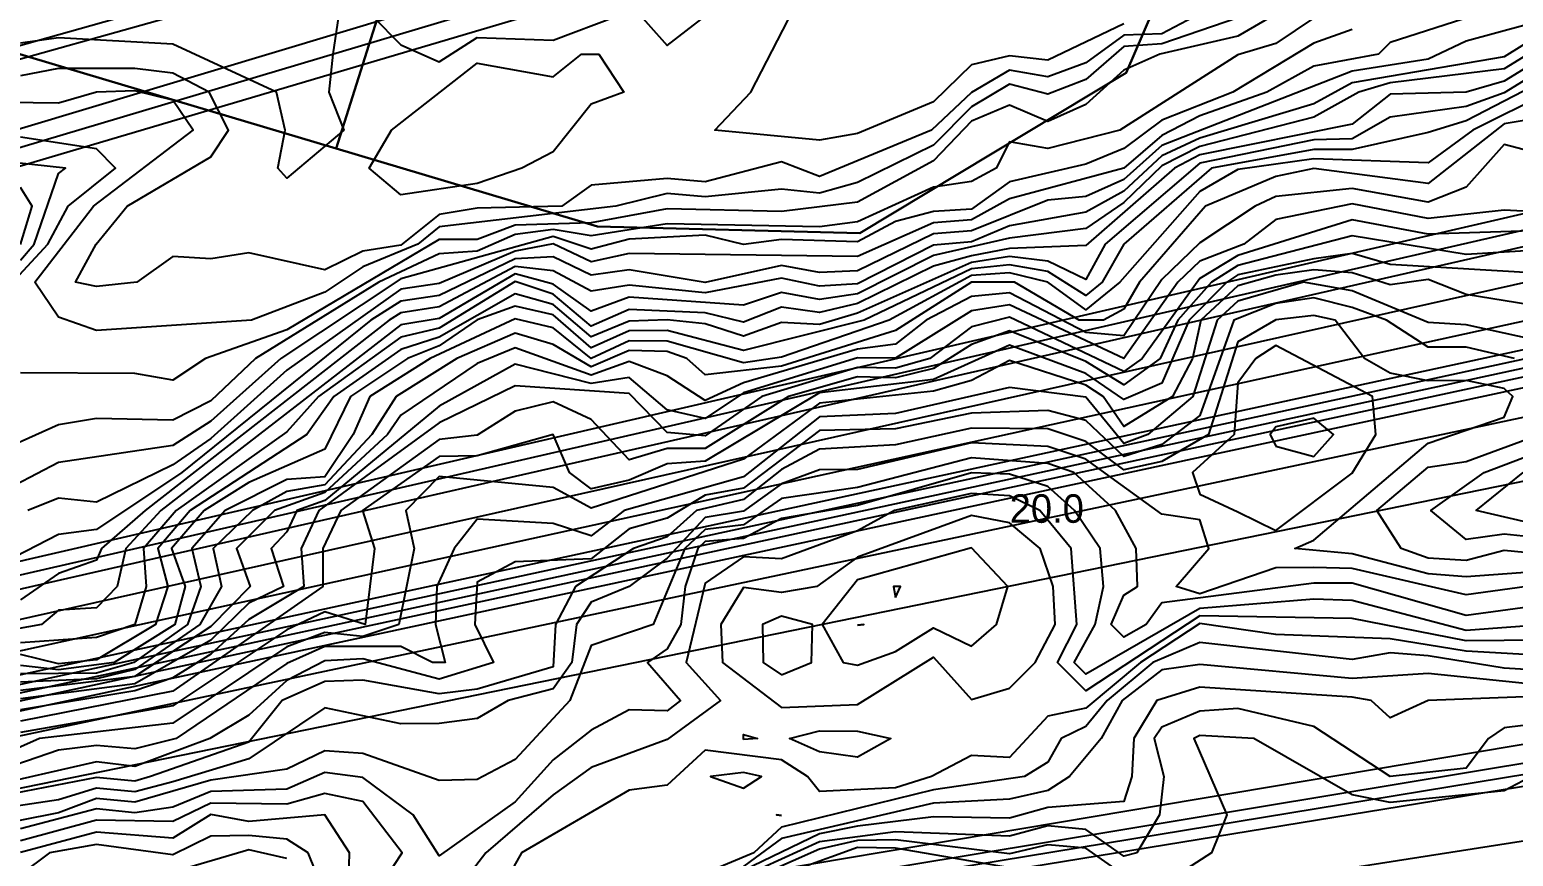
# Model space of a CAD drawing. Header units: metres. Extents: x 304729 to 308942, y 6403920 to 6405836.
# Drawn here: x 305548.5 to 305626.5, y 6404357.8 to 6404401.3 of the extents above; entities that cross this region are included whole.
import ezdxf

# ---------------------------------------------------------------- set-up
doc = ezdxf.new("R2010")
doc.units = ezdxf.units.M
for name, color, linetype in [('HOJDKURVOR_GRUND', 4, 'Continuous'), ('HOJDKURVOR_STOD', 6, 'Continuous'), ('HOJDKURVOR_TEXT', 2, 'Continuous'), ('TOMTER_1945', 1, 'Continuous')]:
    doc.layers.add(name, color=color, linetype=linetype)

msp = doc.modelspace()

# ---------------------------------------------------------------- linework, layer by layer
at = {"layer": 'HOJDKURVOR_GRUND'}
for points in [[(305191.03, 6404300, 9.5), (305680, 6404437.63, 9.5)], [(305228.37, 6404300, 10.5), (305680, 6404435.79, 10.5)], [(305229.3, 6404300, 11), (305680, 6404434.51, 11)], [(305230.17, 6404300, 11.5), (305680, 6404433.23, 11.5)], [(305230.86, 6404300, 12), (305680, 6404403.89, 12)], [(305619.07, 6404404, 8), (305614, 6404400.56, 8), (305612, 6404399.96, 8), (305605.79, 6404396, 8), (305602, 6404395.03, 8), (305600, 6404395.38, 8), (305599.29, 6404394, 8), (305598, 6404393.3, 8), (305596, 6404393, 8), (305592, 6404391.18, 8), (305590, 6404390.91, 8), (305582, 6404391.07, 8), (305578, 6404390.44, 8), (305576, 6404390.78, 8), (305574, 6404390.52, 8), (305572, 6404389.64, 8), (305570, 6404389.5, 8), (305566.84, 6404388, 8), (305560.35, 6404384, 8), (305558, 6404381.77, 8), (305556, 6404380.74, 8), (305552, 6404380.84, 8), (305550, 6404380.5, 8), (305546, 6404378.72, 8)], [(305606, 6404401.59, 6), (305602, 6404399.68, 6), (305600, 6404399.91, 6), (305598, 6404399.44, 6), (305596, 6404397.49, 6), (305592, 6404395.83, 6), (305590, 6404395.47, 6), (305584.5, 6404396, 6), (305586.4, 6404398, 6), (305589.48, 6404404, 6)], [(305612, 6404403.18, 6.5), (305608, 6404401.06, 6.5), (305606, 6404400.99, 6.5), (305604, 6404399.54, 6.5), (305602, 6404398.81, 6.5), (305600, 6404399.16, 6.5), (305598, 6404397.98, 6.5), (305595.9, 6404396, 6.5), (305590, 6404393.56, 6.5), (305588, 6404394.33, 6.5), (305584, 6404393.28, 6.5), (305582, 6404393.46, 6.5), (305578, 6404393.1, 6.5), (305576.46, 6404392, 6.5), (305572, 6404391.9, 6.5), (305570, 6404391.57, 6.5), (305568, 6404389.96, 6.5), (305566, 6404389.64, 6.5), (305564, 6404388.65, 6.5), (305560, 6404389.55, 6.5), (305558, 6404389.23, 6.5), (305556, 6404389.36, 6.5), (305554.11, 6404388, 6.5), (305552, 6404387.77, 6.5), (305550.89, 6404388, 6.5), (305551.97, 6404390, 6.5), (305553.6, 6404392, 6.5), (305558, 6404394.59, 6.5), (305558.94, 6404396, 6.5), (305557.91, 6404398, 6.5), (305556, 6404398.99, 6.5), (305554, 6404399.25, 6.5), (305550, 6404399.25, 6.5), (305548, 6404398.85, 6.5)], [(305580, 6404402.69, 6.5), (305582, 6404400.45, 6.5), (305584, 6404402, 6.5)], [(305232.67, 6404300, 13), (305680, 6404401.96, 13)], [(305628.83, 6404402, 9.5), (305624, 6404400.68, 9.5), (305622, 6404399.73, 9.5), (305618, 6404399.1, 9.5), (305608, 6404395.19, 9.5), (305606, 6404393.4, 9.5), (305604, 6404392.51, 9.5), (305602, 6404392.32, 9.5), (305598, 6404390.7, 9.5), (305596, 6404390.54, 9.5), (305592, 6404388.61, 9.5), (305590, 6404388.52, 9.5), (305588, 6404388.89, 9.5), (305584, 6404387.98, 9.5), (305580, 6404388.66, 9.5), (305578, 6404388.38, 9.5), (305576, 6404389.33, 9.5), (305574, 6404389.23, 9.5), (305570, 6404387.31, 9.5), (305568, 6404387.01, 9.5), (305566.42, 6404386, 9.5), (305556.48, 6404378, 9.5), (305552, 6404375, 9.5), (305550, 6404374.73, 9.5), (305546, 6404372.68, 9.5)], [(305612, 6404401.9, 7), (305608, 6404400.54, 7), (305606, 6404400.4, 7), (305604, 6404398.67, 7), (305602, 6404397.89, 7), (305600, 6404398.41, 7), (305598, 6404397.23, 7), (305596, 6404395.21, 7), (305592, 6404393.24, 7), (305590, 6404392.68, 7), (305588, 6404392.89, 7), (305584, 6404392.49, 7), (305582, 6404392.67, 7), (305579.3, 6404392, 7), (305570, 6404390.91, 7), (305568.89, 6404390, 7), (305566, 6404388.81, 7), (305564, 6404387.48, 7), (305560.14, 6404386, 7), (305552, 6404385.47, 7), (305550, 6404386.16, 7), (305548.76, 6404388, 7), (305551.84, 6404392, 7), (305557.07, 6404396, 7), (305556, 6404397.58, 7), (305554, 6404398.07, 7), (305552, 6404398, 7), (305550, 6404397.42, 7), (305546, 6404397.47, 7)], [(305564.72, 6404402, 6), (305564.42, 6404400, 6), (305564.2, 6404398, 6), (305565, 6404396, 6), (305562, 6404393.47, 6), (305561.52, 6404394, 6), (305561.92, 6404396, 6), (305561.45, 6404398, 6), (305556, 6404400.52, 6), (305550, 6404400.86, 6), (305548, 6404400.58, 6)], [(305624.31, 6404402, 9), (305620, 6404400.61, 9), (305619.39, 6404400, 9), (305616, 6404399.36, 9), (305613.52, 6404398, 9), (305610, 6404396.75, 9), (305608, 6404395.72, 9), (305606, 6404394, 9), (305600, 6404392.38, 9), (305598, 6404391.28, 9), (305596, 6404391.13, 9), (305592, 6404389.35, 9), (305580, 6404389.52, 9), (305578, 6404389.07, 9), (305576, 6404390.03, 9), (305574, 6404389.63, 9), (305570, 6404387.93, 9), (305568, 6404387.63, 9), (305562, 6404383.38, 9), (305558, 6404379.79, 9), (305556, 6404378.4, 9), (305552, 6404376.44, 9), (305550, 6404376.64, 9), (305548.38, 6404376, 9)], [(305566.51, 6404402, 6.5), (305568, 6404400.48, 6.5), (305570, 6404399.6, 6.5)], [(305570, 6404399.6, 6.5), (305572, 6404400.88, 6.5), (305576, 6404400.74, 6.5), (305579.35, 6404402, 6.5)], [(305618, 6404401.29, 8.5), (305616, 6404400.58, 8.5), (305611.73, 6404398, 8.5), (305608, 6404396.52, 8.5), (305606, 6404395.03, 8.5), (305604, 6404394.21, 8.5), (305600, 6404393.29, 8.5), (305598, 6404391.85, 8.5), (305596, 6404391.73, 8.5), (305594, 6404391.19, 8.5), (305592, 6404390.13, 8.5), (305588, 6404390.25, 8.5), (305586, 6404389.99, 8.5), (305584, 6404390.47, 8.5), (305580, 6404390.27, 8.5), (305578, 6404389.75, 8.5), (305576, 6404390.41, 8.5), (305568, 6404388.18, 8.5), (305561.68, 6404384, 8.5), (305558, 6404380.7, 8.5), (305556, 6404379.41, 8.5), (305550, 6404378.52, 8.5), (305542, 6404374.35, 8.5)], [(305628, 6404400.45, 10.5), (305626, 6404399.22, 10.5), (305620, 6404398.49, 10.5), (305618.36, 6404398, 10.5), (305616, 6404396.69, 10.5), (305610, 6404395.14, 10.5), (305608, 6404394.12, 10.5), (305606, 6404392.19, 10.5), (305604, 6404390.82, 10.5), (305600, 6404390.32, 10.5), (305596, 6404389.4, 10.5), (305592, 6404387.39, 10.5), (305590, 6404387.1, 10.5), (305588, 6404387.47, 10.5), (305586, 6404386.79, 10.5), (305580, 6404387.21, 10.5), (305578, 6404386.48, 10.5), (305576, 6404387.9, 10.5), (305574, 6404388.44, 10.5), (305570, 6404386.09, 10.5), (305568, 6404385.77, 10.5), (305555.37, 6404376, 10.5), (305553.54, 6404374, 10.5), (305553.08, 6404372, 10.5), (305552, 6404370.88, 10.5), (305550, 6404370.76, 10.5), (305549.11, 6404370, 10.5), (305544, 6404369.09, 10.5)], [(305234.31, 6404300, 13.5), (305680, 6404399.86, 13.5)], [(305628, 6404399.81, 11), (305626, 6404398.58, 11), (305624, 6404397.99, 11), (305620, 6404397.9, 11), (305618, 6404396.31, 11), (305610, 6404394.7, 11), (305608.66, 6404394, 11), (305604, 6404389.93, 11), (305600, 6404389.78, 11), (305598, 6404389.39, 11), (305596, 6404388.85, 11), (305592, 6404386.88, 11), (305590, 6404386.41, 11), (305588, 6404386.69, 11), (305586, 6404385.91, 11), (305584, 6404386.4, 11), (305580, 6404386.57, 11), (305578, 6404385.69, 11), (305576, 6404387.37, 11), (305574, 6404388.04, 11), (305570, 6404385.59, 11), (305568, 6404385.12, 11), (305563.67, 6404382, 11), (305562, 6404380.14, 11), (305556.18, 6404376, 11), (305554.47, 6404374, 11), (305554.61, 6404372, 11), (305554, 6404370, 11), (305552, 6404369.32, 11), (305548, 6404369.04, 11)], [(305568, 6404392.59, 6), (305566.32, 6404394, 6), (305567.5, 6404396, 6), (305572, 6404399.53, 6), (305576, 6404398.8, 6), (305577.5, 6404400, 6), (305578.4, 6404400, 6), (305579.71, 6404398, 6), (305578, 6404397.37, 6), (305576, 6404394.86, 6), (305574.36, 6404394, 6), (305572, 6404393.19, 6), (305568, 6404392.59, 6)], [(305628, 6404399.19, 11.5), (305626, 6404397.96, 11.5), (305624, 6404397.24, 11.5), (305620, 6404396.68, 11.5), (305618, 6404395.55, 11.5), (305616, 6404395.49, 11.5), (305610, 6404394.26, 11.5), (305605.02, 6404390, 11.5), (305604, 6404388.14, 11.5), (305602, 6404389.11, 11.5), (305600, 6404389.35, 11.5), (305598, 6404389.04, 11.5), (305592, 6404386.37, 11.5), (305590, 6404385.78, 11.5), (305588, 6404385.89, 11.5), (305586, 6404385.16, 11.5), (305584, 6404385.82, 11.5), (305582, 6404386.02, 11.5), (305580, 6404385.95, 11.5), (305578, 6404385.13, 11.5), (305576, 6404386.83, 11.5), (305574, 6404387.4, 11.5), (305570, 6404385.12, 11.5), (305568, 6404384.47, 11.5), (305564.47, 6404382, 11.5), (305563.06, 6404380, 11.5), (305556.91, 6404376, 11.5), (305555.21, 6404374, 11.5), (305555.75, 6404372, 11.5), (305555.09, 6404370, 11.5), (305552, 6404368.14, 11.5), (305550, 6404367.93, 11.5), (305548, 6404368.42, 11.5)], [(305628, 6404398.56, 12), (305624, 6404396.49, 12), (305622, 6404395.87, 12), (305618, 6404394.98, 12), (305616, 6404394.99, 12), (305610.62, 6404394, 12), (305606, 6404390, 12), (305604.86, 6404388, 12), (305604, 6404387.3, 12), (305602, 6404388.56, 12), (305600, 6404388.92, 12), (305598, 6404388.7, 12), (305592.36, 6404386, 12), (305586, 6404384.42, 12), (305582, 6404385.47, 12), (305580, 6404385.44, 12), (305578, 6404384.56, 12), (305576, 6404386.29, 12), (305574, 6404386.74, 12), (305572, 6404386.02, 12), (305570, 6404384.65, 12), (305568.34, 6404384, 12), (305565.35, 6404382, 12), (305564, 6404379.22, 12), (305560, 6404377.47, 12), (305557.65, 6404376, 12), (305555.94, 6404374, 12), (305556.65, 6404372, 12), (305556.11, 6404370, 12), (305552.92, 6404368, 12), (305550, 6404367.61, 12), (305548, 6404367.85, 12)], [(305235.28, 6404300, 14), (305680, 6404397.59, 14)], [(305628, 6404396.66, 13), (305626, 6404396.34, 13), (305622, 6404393.2, 13), (305616, 6404393.98, 13), (305614, 6404393.56, 13), (305610.29, 6404392, 13), (305606.82, 6404388, 13), (305606, 6404386.58, 13), (305604.93, 6404386, 13), (305603.66, 6404386, 13), (305600.25, 6404388, 13), (305598, 6404388.01, 13), (305594, 6404385.46, 13), (305588, 6404383.59, 13), (305584, 6404383.13, 13), (305583.03, 6404384, 13), (305582, 6404384.36, 13), (305580, 6404384.41, 13), (305578, 6404383.56, 13), (305576, 6404384.73, 13), (305574, 6404385.32, 13), (305570.93, 6404384, 13), (305567.75, 6404382, 13), (305566.46, 6404380, 13), (305564, 6404377.35, 13), (305562, 6404376.99, 13), (305560.19, 6404376, 13), (305558.12, 6404374, 13), (305558.57, 6404372, 13), (305557.43, 6404370, 13), (305554, 6404367.64, 13), (305552, 6404367.14, 13), (305548, 6404366.97, 13)], [(305236.68, 6404300, 14.5), (305680, 6404395.93, 14.5)], [(305240.76, 6404300, 15.5), (305680, 6404394.95, 15.5)], [(305628, 6404394.72, 13.5), (305626, 6404395.24, 13.5), (305624, 6404393, 13.5), (305622, 6404392.22, 13.5), (305618, 6404392.94, 13.5), (305614, 6404392.51, 13.5), (305612.91, 6404392, 13.5), (305610, 6404390.07, 13.5), (305608, 6404388.14, 13.5), (305606, 6404385.18, 13.5), (305604, 6404385.36, 13.5), (305600, 6404387.45, 13.5), (305598, 6404387.26, 13.5), (305595.61, 6404386, 13.5), (305594, 6404384.74, 13.5), (305592, 6404384.48, 13.5), (305586, 6404382.72, 13.5), (305584, 6404381.79, 13.5), (305582, 6404383.08, 13.5), (305580, 6404383.83, 13.5), (305578, 6404383.12, 13.5), (305574, 6404384.55, 13.5), (305572, 6404383.72, 13.5), (305568, 6404381.02, 13.5), (305567.29, 6404380, 13.5), (305564, 6404376.94, 13.5), (305561.35, 6404376, 13.5), (305559.36, 6404374, 13.5), (305560.07, 6404372, 13.5), (305558, 6404369.9, 13.5), (305554, 6404367.26, 13.5), (305548, 6404366.53, 13.5)], [(305241.95, 6404300, 16), (305680, 6404394.45, 16)], [(305548, 6404389.17, 8), (305548.72, 6404390, 8), (305550, 6404393.72, 8), (305550.36, 6404394, 8), (305546, 6404394.47, 8)], [(305243.68, 6404300, 16.5), (305680, 6404393.86, 16.5)], [(305548, 6404389.98, 8.5), (305548.62, 6404392, 8.5), (305548, 6404392.99, 8.5)], [(305245.39, 6404300, 17), (305680, 6404392.14, 17)], [(305628, 6404391.69, 14), (305626, 6404391.79, 14), (305622, 6404391.36, 14), (305618, 6404392.13, 14), (305614, 6404391.31, 14), (305612.31, 6404390, 14), (305610, 6404389.11, 14), (305608.85, 6404388, 14), (305606, 6404383.99, 14), (305600, 6404386.81, 14), (305598, 6404386.49, 14), (305594, 6404384.01, 14), (305592, 6404384.02, 14), (305586, 6404382.19, 14), (305584, 6404380.84, 14), (305582, 6404381.3, 14), (305580, 6404382.99, 14), (305578, 6404382.68, 14), (305574, 6404383.69, 14), (305570, 6404381.48, 14), (305564, 6404376.52, 14), (305562.52, 6404376, 14), (305562, 6404374.87, 14), (305561.17, 6404374, 14), (305561.82, 6404372, 14), (305560, 6404371.12, 14), (305558, 6404369.17, 14), (305554, 6404366.89, 14), (305548, 6404366.09, 14)], [(305628, 6404390.73, 14.5), (305622, 6404390.53, 14.5), (305618, 6404391.29, 14.5), (305612, 6404389.4, 14.5), (305610, 6404388.19, 14.5), (305606.96, 6404384, 14.5), (305606, 6404383.3, 14.5), (305600, 6404386.17, 14.5), (305598, 6404385.66, 14.5), (305595.81, 6404384, 14.5), (305594, 6404383.49, 14.5), (305592, 6404383.52, 14.5), (305586.98, 6404382, 14.5), (305584, 6404379.92, 14.5), (305582, 6404380.1, 14.5), (305580, 6404382.15, 14.5), (305574, 6404382.56, 14.5), (305570, 6404380.61, 14.5), (305563.69, 6404376, 14.5), (305562.75, 6404374, 14.5), (305562.9, 6404372, 14.5), (305560, 6404370.27, 14.5), (305558, 6404368.45, 14.5), (305556, 6404367.2, 14.5), (305554, 6404366.51, 14.5), (305548, 6404365.52, 14.5)], [(305628, 6404388.47, 15.5), (305620, 6404388.93, 15.5), (305618, 6404389.51, 15.5), (305616, 6404389.23, 15.5), (305612, 6404388.39, 15.5), (305611.41, 6404388, 15.5), (305609.44, 6404386, 15.5), (305608, 6404382.7, 15.5), (305606, 6404381.83, 15.5), (305604, 6404383.21, 15.5), (305600, 6404384.69, 15.5), (305596, 6404382.88, 15.5), (305590, 6404382.19, 15.5), (305584, 6404378.6, 15.5), (305582, 6404378.45, 15.5), (305580, 6404377.59, 15.5), (305578, 6404377.14, 15.5), (305576.86, 6404378, 15.5), (305576, 6404380, 15.5), (305572, 6404378.87, 15.5), (305570, 6404378.83, 15.5), (305565.98, 6404376, 15.5), (305566.6, 6404374, 15.5), (305566.11, 6404370, 15.5), (305564, 6404370.66, 15.5), (305562, 6404369.72, 15.5), (305556, 6404365.73, 15.5), (305548, 6404364.32, 15.5)], [(305628, 6404386.71, 16), (305624, 6404387.36, 16), (305622, 6404388.14, 16), (305620, 6404387.86, 16), (305618, 6404388.49, 16), (305616, 6404388.65, 16), (305614, 6404388.37, 16), (305612, 6404387.81, 16), (305610.05, 6404386, 16), (305609.62, 6404384, 16), (305608.56, 6404382, 16), (305606, 6404380.42, 16), (305604.92, 6404382, 16), (305604, 6404382.59, 16), (305600, 6404383.89, 16), (305598, 6404382.84, 16), (305596, 6404382.28, 16), (305590, 6404381.64, 16), (305586, 6404378.69, 16), (305578, 6404376.12, 16), (305576, 6404377.2, 16), (305570, 6404377.78, 16), (305568.26, 6404376, 16), (305568.69, 6404374, 16), (305567.89, 6404370, 16), (305566, 6404369.38, 16), (305564, 6404369.58, 16), (305562, 6404368.83, 16), (305556, 6404364.82, 16), (305549, 6404364, 16), (305544.49, 6404362, 16)], [(305628, 6404384.88, 16.5), (305624, 6404385.76, 16.5), (305622, 6404385.89, 16.5), (305618, 6404387.55, 16.5), (305615.45, 6404388, 16.5), (305612, 6404387.01, 16.5), (305610.91, 6404386, 16.5), (305609.63, 6404382, 16.5), (305607.27, 6404380, 16.5), (305606, 6404379.52, 16.5), (305604, 6404381.95, 16.5), (305600, 6404382.46, 16.5), (305594, 6404381.1, 16.5), (305590, 6404380.92, 16.5), (305586, 6404377.77, 16.5), (305579.73, 6404376, 16.5), (305578, 6404374.67, 16.5), (305576, 6404375.32, 16.5), (305572, 6404375.54, 16.5), (305570.8, 6404374, 16.5), (305569.89, 6404372, 16.5), (305569.81, 6404370, 16.5), (305570.33, 6404368, 16.5), (305569.66, 6404368, 16.5), (305568, 6404368.84, 16.5), (305564, 6404368.84, 16.5), (305562, 6404367.95, 16.5), (305556.18, 6404364, 16.5), (305554, 6404363.46, 16.5), (305552, 6404363.64, 16.5), (305550, 6404363.39, 16.5), (305546, 6404362.03, 16.5)], [(305626.55, 6404384, 17), (305624, 6404384.59, 17), (305622, 6404384.58, 17), (305619.81, 6404386, 17), (305618, 6404386.68, 17), (305616, 6404387.19, 17), (305614, 6404386.88, 17), (305611.78, 6404386, 17), (305610, 6404381, 17), (305608, 6404379.47, 17), (305606, 6404378.83, 17), (305604, 6404380.73, 17), (305602, 6404381.26, 17), (305598, 6404381.12, 17), (305594, 6404380.3, 17), (305590, 6404380.2, 17), (305586, 6404377.17, 17), (305584, 6404376.81, 17), (305582, 6404375.59, 17), (305580, 6404375.03, 17), (305578, 6404373.46, 17), (305574, 6404373.3, 17), (305572, 6404372.23, 17), (305571.88, 6404370, 17), (305572.86, 6404368, 17), (305570, 6404367.12, 17), (305566, 6404368.2, 17), (305564, 6404368.09, 17), (305562, 6404367.06, 17), (305560, 6404365.23, 17), (305557.96, 6404364, 17), (305554, 6404362.54, 17), (305552, 6404362.78, 17), (305546, 6404361.41, 17)], [(305612, 6404375.93, 18), (305614, 6404374.95, 18), (305618, 6404377.96, 18), (305619.25, 6404380, 18), (305619.08, 6404382, 18), (305614, 6404384.68, 18), (305612.94, 6404384, 18), (305612, 6404382.71, 18), (305611.81, 6404380, 18), (305609.62, 6404378, 18), (305610, 6404376.86, 18), (305612, 6404375.93, 18)], [(305614, 6404379.38, 18.5), (305616, 6404378.83, 18.5), (305617.02, 6404380, 18.5), (305616, 6404380.86, 18.5), (305614, 6404380.39, 18.5), (305613.69, 6404380, 18.5), (305614, 6404379.38, 18.5)], [(305632, 6404373.32, 17), (305626, 6404373.89, 17), (305624, 6404373.37, 17), (305622, 6404373.49, 17), (305620.59, 6404374, 17), (305619.31, 6404376, 17), (305622, 6404378.28, 17), (305624, 6404378.58, 17), (305627.86, 6404380, 17)], [(305630, 6404372.38, 18), (305624, 6404371.57, 18), (305618, 6404372.95, 18), (305616, 6404373, 18), (305614, 6404372.99, 18), (305610, 6404371.62, 18), (305608.75, 6404372, 18), (305610.47, 6404374, 18), (305610, 6404375.5, 18), (305608, 6404375.8, 18), (305604, 6404378.7, 18), (305602, 6404379.37, 18), (305598, 6404379.55, 18), (305592, 6404378.15, 18), (305590, 6404378.13, 18), (305588, 6404377.4, 18), (305586, 6404375.96, 18), (305584, 6404375.63, 18), (305582, 6404373.49, 18), (305580, 6404372, 18), (305578, 6404371.17, 18), (305577.23, 6404370, 18), (305576.98, 6404368, 18), (305576, 6404366.62, 18), (305573.63, 6404366, 18), (305572, 6404365.06, 18), (305570, 6404364.8, 18), (305568, 6404364.77, 18), (305564, 6404365.62, 18), (305560, 6404362.94, 18), (305556, 6404361.72, 18), (305554, 6404361.21, 18), (305552, 6404361.4, 18), (305550, 6404360.78, 18), (305546, 6404360.18, 18)], [(305628, 6404371.02, 18.5), (305624, 6404370.48, 18.5), (305618, 6404372.17, 18.5), (305616, 6404372.18, 18.5), (305608, 6404371.14, 18.5), (305607.18, 6404370, 18.5), (305606, 6404369.34, 18.5), (305605.33, 6404370, 18.5), (305606, 6404371.54, 18.5), (305606.73, 6404372, 18.5), (305606.65, 6404374, 18.5), (305605.57, 6404376, 18.5), (305603.37, 6404378, 18.5), (305602, 6404378.47, 18.5), (305598, 6404378.77, 18.5), (305592, 6404377.2, 18.5), (305588, 6404376.62, 18.5), (305586, 6404375.24, 18.5), (305584, 6404375, 18.5), (305582.93, 6404374, 18.5), (305581.26, 6404370, 18.5), (305578, 6404368.89, 18.5), (305576.88, 6404366, 18.5), (305574, 6404362.91, 18.5), (305572, 6404361.85, 18.5), (305570, 6404361.79, 18.5), (305566, 6404363.22, 18.5), (305564, 6404363.35, 18.5), (305562, 6404362.39, 18.5), (305558, 6404361.82, 18.5), (305554, 6404360.66, 18.5), (305552, 6404360.85, 18.5), (305550, 6404360.1, 18.5), (305546, 6404359.31, 18.5)], [(305632, 6404374.13, 16.5), (305626, 6404374.75, 16.5), (305624, 6404374.48, 16.5), (305622.14, 6404376, 16.5), (305624.94, 6404378, 16.5), (305628, 6404379.16, 16.5)], [(305628, 6404369.98, 19), (305624, 6404369.69, 19), (305618, 6404371.26, 19), (305616, 6404371.34, 19), (305610, 6404370.84, 19), (305604, 6404367.39, 19), (305603.39, 6404368, 19), (305604.5, 6404370, 19), (305604.94, 6404372, 19), (305604.76, 6404374, 19), (305603.41, 6404376, 19), (305602, 6404377.26, 19), (305600, 6404377.91, 19), (305598, 6404377.98, 19), (305592, 6404376.26, 19), (305588, 6404375.57, 19), (305586, 6404374.52, 19), (305584, 6404374.37, 19), (305583.61, 6404374, 19), (305582.95, 6404372, 19), (305582.71, 6404370, 19), (305582, 6404368.72, 19), (305580.96, 6404368, 19), (305582.69, 6404366, 19), (305582, 6404365.46, 19), (305580, 6404365.51, 19), (305578, 6404364.44, 19), (305576, 6404362.88, 19), (305574, 6404360.68, 19), (305570, 6404357.84, 19), (305568.64, 6404360, 19), (305566, 6404361.95, 19), (305564, 6404362.22, 19), (305562, 6404361.35, 19), (305558, 6404361.22, 19), (305556, 6404360.4, 19), (305554, 6404360.1, 19), (305552, 6404360.31, 19), (305548, 6404359.25, 19)], [(305628, 6404375.19, 16), (305624.53, 6404376, 16), (305627, 6404378, 16)], [(305628, 6404369.18, 19.5), (305624, 6404369.15, 19.5), (305618, 6404370.32, 19.5), (305610, 6404370.45, 19.5), (305604, 6404366.52, 19.5), (305602.52, 6404368, 19.5), (305603.54, 6404370, 19.5), (305603.24, 6404374, 19.5), (305601.58, 6404376, 19.5), (305600, 6404376.77, 19.5), (305598, 6404376.9, 19.5), (305593.95, 6404376, 19.5), (305592, 6404374.93, 19.5), (305588, 6404373.45, 19.5), (305586, 6404373.56, 19.5), (305584, 6404372.17, 19.5), (305583, 6404368, 19.5), (305584.8, 6404366, 19.5), (305582, 6404363.95, 19.5), (305578, 6404362.48, 19.5), (305576, 6404361.04, 19.5), (305572.47, 6404358, 19.5), (305570, 6404354.8, 19.5)], [(305592, 6404367.87, 20.5), (305594, 6404368.59, 20.5), (305596, 6404369.82, 20.5), (305598, 6404368.87, 20.5), (305599.31, 6404370, 20.5), (305599.9, 6404372, 20.5), (305598, 6404374.03, 20.5), (305592, 6404372.36, 20.5), (305590.15, 6404370, 20.5), (305591.25, 6404368, 20.5), (305592, 6404367.87, 20.5)], [(305248.47, 6404300, 18), (305680, 6404372.64, 18)], [(305249.07, 6404300, 18.5), (305680, 6404371.51, 18.5)], [(305594, 6404371.43, 21), (305594.27, 6404372, 21), (305593.89, 6404372, 21), (305594, 6404371.43, 21)], [(305249.67, 6404300, 19), (305680, 6404370.84, 19)], [(305250.72, 6404300, 19.5), (305680, 6404370.16, 19.5)], [(305588, 6404367.36, 20.5), (305589.58, 6404368, 20.5), (305589.64, 6404370, 20.5), (305588, 6404370.44, 20.5), (305587, 6404370, 20.5), (305587.05, 6404368, 20.5), (305588, 6404367.36, 20.5)], [(305592, 6404369.96, 21), (305592.33, 6404370, 21), (305592, 6404369.96, 21)], [(305630, 6404367.46, 20.5), (305626, 6404367.7, 20.5), (305622, 6404368.36, 20.5), (305620, 6404368.51, 20.5), (305618, 6404368.16, 20.5), (305610, 6404369.05, 20.5), (305607.53, 6404368, 20.5), (305605.12, 6404366, 20.5), (305604, 6404364.64, 20.5), (305602.71, 6404364, 20.5), (305602, 6404362.76, 20.5), (305600.78, 6404362, 20.5), (305596, 6404361.31, 20.5), (305588, 6404359.35, 20.5), (305586.55, 6404358, 20.5), (305584, 6404356.92, 20.5)], [(305630, 6404366.61, 21), (305622, 6404367.43, 21), (305618, 6404367.16, 21), (305610, 6404367.9, 21), (305608, 6404367.61, 21), (305605.92, 6404366, 21), (305604.81, 6404364, 21), (305603.15, 6404362, 21), (305602, 6404361.28, 21), (305600, 6404360.82, 21), (305596, 6404360.6, 21), (305588, 6404358.74, 21), (305581.54, 6404354, 21)], [(305628, 6404366.24, 21.5), (305622, 6404366, 21.5), (305620, 6404365.1, 21.5), (305619, 6404366, 21.5), (305618, 6404366.18, 21.5), (305610, 6404366.7, 21.5), (305607.73, 6404366, 21.5), (305606.53, 6404364, 21.5), (305606.43, 6404362, 21.5), (305606, 6404360.7, 21.5), (305602, 6404360.37, 21.5), (305600, 6404359.81, 21.5), (305596, 6404359.88, 21.5), (305592, 6404359.39, 21.5), (305590, 6404358.99, 21.5), (305586, 6404357.07, 21.5)], [(305628, 6404364.82, 22), (305626, 6404364.57, 22), (305625.17, 6404364, 22), (305624, 6404362.44, 22), (305620, 6404362, 22), (305616, 6404364.64, 22), (305612, 6404365.59, 22), (305610, 6404365.45, 22), (305608, 6404364.61, 22), (305607.6, 6404364, 22), (305608.11, 6404362, 22), (305607.87, 6404360, 22), (305606.69, 6404358, 22), (305606, 6404357.82, 22), (305604, 6404359.22, 22), (305602, 6404359.41, 22), (305600, 6404358.87, 22), (305594, 6404359.1, 22), (305590, 6404358.58, 22), (305586, 6404356.75, 22)], [(305590, 6404363.31, 19.5), (305588.43, 6404364, 19.5), (305590, 6404364.41, 19.5), (305592, 6404364.39, 19.5), (305593.75, 6404364, 19.5), (305592, 6404363.03, 19.5), (305590, 6404363.31, 19.5)], [(305586, 6404363.95, 19.5), (305586, 6404364.22, 19.5), (305586.75, 6404364, 19.5), (305586, 6404363.95, 19.5)], [(305586, 6404361.4, 20.5), (305586.96, 6404362, 20.5), (305586, 6404362.22, 20.5), (305584.27, 6404362, 20.5), (305586, 6404361.4, 20.5)], [(305566.75, 6404356, 19.5), (305568.07, 6404358, 19.5), (305566, 6404360.7, 19.5), (305564, 6404361.11, 19.5), (305562, 6404360.55, 19.5), (305558, 6404360.61, 19.5), (305556, 6404359.65, 19.5), (305552, 6404359.72, 19.5), (305548, 6404358.63, 19.5)], [(305563.92, 6404356, 20.5), (305563.12, 6404358, 20.5), (305562, 6404358.71, 20.5), (305560, 6404358.9, 20.5), (305558, 6404358.87, 20.5), (305556, 6404357.89, 20.5), (305552, 6404358.44, 20.5), (305549.53, 6404358, 20.5), (305548, 6404356.86, 20.5)], [(305562, 6404357.69, 21), (305560, 6404358.15, 21), (305556, 6404356.98, 21)], [(305600, 6404357.21, 23), (305594, 6404358.24, 23), (305592, 6404358.28, 23), (305586, 6404356.1, 23)]]:
    msp.add_polyline3d(points, dxfattribs=at)
at = {"layer": 'HOJDKURVOR_STOD'}
for points in [[(305191.84, 6404300, 10), (305680, 6404436.74, 10)], [(305617.22, 6404404, 7.5), (305612, 6404400.94, 7.5), (305607.89, 6404400, 7.5), (305606, 6404399.15, 7.5), (305604, 6404397.35, 7.5), (305602, 6404396.46, 7.5), (305600, 6404397.32, 7.5), (305598, 6404396.48, 7.5), (305596, 6404394.38, 7.5), (305592, 6404392.22, 7.5), (305588, 6404391.72, 7.5), (305582, 6404391.87, 7.5), (305578, 6404391.13, 7.5), (305574, 6404391.01, 7.5), (305572, 6404390.25, 7.5), (305570, 6404390.25, 7.5), (305562, 6404385.5, 7.5), (305557.73, 6404384, 7.5), (305556, 6404382.85, 7.5), (305554, 6404383.21, 7.5), (305548, 6404383.24, 7.5)], [(305231.54, 6404300, 12.5), (305680, 6404402.93, 12.5)], [(305628, 6404401.1, 10), (305626, 6404399.85, 10), (305618, 6404398.49, 10), (305616, 6404397.39, 10), (305610, 6404395.58, 10), (305608, 6404394.65, 10), (305606, 6404392.8, 10), (305604, 6404391.68, 10), (305600, 6404390.97, 10), (305598, 6404390.13, 10), (305596, 6404389.95, 10), (305592, 6404387.91, 10), (305590, 6404387.79, 10), (305588, 6404388.21, 10), (305584, 6404387.45, 10), (305580, 6404387.85, 10), (305578, 6404387.54, 10), (305576, 6404388.6, 10), (305574, 6404388.83, 10), (305570, 6404386.7, 10), (305568, 6404386.4, 10), (305567.38, 6404386, 10), (305554.55, 6404376, 10), (305552.26, 6404374, 10), (305552, 6404373.39, 10), (305550, 6404372.68, 10), (305548, 6404371.3, 10)], [(305628.36, 6404398, 12.5), (305624.35, 6404396, 12.5), (305622, 6404394.29, 12.5), (305616, 6404394.49, 12.5), (305612, 6404393.93, 12.5), (305610, 6404392.78, 12.5), (305605.79, 6404388, 12.5), (305604, 6404386.55, 12.5), (305602, 6404388, 12.5), (305600, 6404388.49, 12.5), (305598, 6404388.36, 12.5), (305593.66, 6404386, 12.5), (305588, 6404384.06, 12.5), (305586, 6404383.77, 12.5), (305582, 6404384.91, 12.5), (305580, 6404384.92, 12.5), (305578, 6404384, 12.5), (305576, 6404385.6, 12.5), (305574, 6404386.08, 12.5), (305569.54, 6404384, 12.5), (305566.36, 6404382, 12.5), (305565.49, 6404380, 12.5), (305564, 6404377.77, 12.5), (305562, 6404377.62, 12.5), (305558.76, 6404376, 12.5), (305557.01, 6404374, 12.5), (305557.48, 6404372, 12.5), (305556.77, 6404370, 12.5), (305553.96, 6404368, 12.5), (305552, 6404367.44, 12.5), (305548, 6404367.41, 12.5)], [(305546, 6404386.31, 7.5), (305549.43, 6404390, 7.5), (305550.51, 6404392, 7.5), (305553, 6404394, 7.5), (305552, 6404395.02, 7.5), (305548, 6404395.64, 7.5)], [(305239.16, 6404300, 15), (305680, 6404395.44, 15)], [(305628, 6404389.7, 15), (305624, 6404389.46, 15), (305618, 6404390.44, 15), (305612, 6404388.89, 15), (305610.62, 6404388, 15), (305608.85, 6404386, 15), (305607.91, 6404384, 15), (305606, 6404382.61, 15), (305604, 6404383.83, 15), (305600, 6404385.44, 15), (305598, 6404384.73, 15), (305596, 6404383.47, 15), (305594, 6404382.97, 15), (305592, 6404383.03, 15), (305588.37, 6404382, 15), (305584, 6404379.26, 15), (305582, 6404379.26, 15), (305580, 6404378.67, 15), (305578, 6404380.79, 15), (305576, 6404381.72, 15), (305574, 6404381.23, 15), (305572, 6404379.96, 15), (305570, 6404379.73, 15), (305564.84, 6404376, 15), (305563.89, 6404374, 15), (305563.9, 6404372, 15), (305556, 6404366.49, 15), (305548, 6404364.92, 15)], [(305247.49, 6404300, 17.5), (305680, 6404388.37, 17.5)], [(305630, 6404372.95, 17.5), (305624, 6404372.51, 17.5), (305622, 6404372.67, 17.5), (305618, 6404373.72, 17.5), (305615, 6404374, 17.5), (305616, 6404374.43, 17.5), (305622, 6404379.54, 17.5), (305626, 6404380.9, 17.5), (305626.46, 6404382, 17.5), (305626, 6404382.42, 17.5), (305624, 6404382.84, 17.5), (305622, 6404382.81, 17.5), (305620, 6404383.22, 17.5), (305618.65, 6404384, 17.5), (305617.12, 6404386, 17.5), (305616, 6404386.26, 17.5), (305614, 6404386.03, 17.5), (305612, 6404384.86, 17.5), (305610.46, 6404380, 17.5), (305608, 6404378.58, 17.5), (305606, 6404378.14, 17.5), (305604, 6404379.63, 17.5), (305602, 6404380.29, 17.5), (305598, 6404380.33, 17.5), (305594, 6404379.45, 17.5), (305590, 6404379.22, 17.5), (305588, 6404378.15, 17.5), (305586, 6404376.57, 17.5), (305583.54, 6404376, 17.5), (305582, 6404374.62, 17.5), (305580.22, 6404374, 17.5), (305577.18, 6404372, 17.5), (305576.13, 6404370, 17.5), (305576, 6404367.77, 17.5), (305572, 6404366.6, 17.5), (305570, 6404366.35, 17.5), (305566, 6404367.07, 17.5), (305564, 6404367.01, 17.5), (305561.76, 6404366, 17.5), (305560, 6404363.82, 17.5), (305554.84, 6404362, 17.5), (305554, 6404361.77, 17.5), (305552, 6404361.95, 17.5), (305546, 6404360.8, 17.5)], [(305588, 6404365.64, 20), (305592, 6404365.8, 20), (305596, 6404368.28, 20), (305598, 6404366.05, 20), (305600, 6404366.66, 20), (305601.34, 6404368, 20), (305602.39, 6404370, 20), (305602.29, 6404372, 20), (305601.61, 6404374, 20), (305600, 6404375.35, 20), (305598, 6404375.73, 20), (305592, 6404373.55, 20), (305589.86, 6404372, 20), (305588, 6404371.68, 20), (305586, 6404371.94, 20), (305584.81, 6404370, 20), (305584.91, 6404368, 20), (305588, 6404365.64, 20)], [(305628, 6404368.37, 20), (305624, 6404368.6, 20), (305620, 6404369.24, 20), (305614, 6404369.47, 20), (305610, 6404370.06, 20), (305606.88, 6404368, 20), (305604, 6404365.61, 20), (305602, 6404365.19, 20), (305600, 6404363.01, 20), (305598, 6404363.11, 20), (305595.9, 6404362, 20), (305594, 6404361.41, 20), (305590, 6404361.22, 20), (305589.38, 6404362, 20), (305588, 6404362.89, 20), (305584, 6404363.39, 20), (305582, 6404361.56, 20), (305580, 6404361.29, 20), (305574.33, 6404358, 20), (305573.22, 6404356, 20)], [(305252.25, 6404300, 20), (305680, 6404366.91, 20)], [(305628, 6404362.31, 22.5), (305626, 6404361.26, 22.5), (305620, 6404360.65, 22.5), (305618, 6404361.05, 22.5), (305612.84, 6404364, 22.5), (305610, 6404364.16, 22.5), (305609.68, 6404364, 22.5), (305611.41, 6404360, 22.5), (305610.61, 6404358, 22.5), (305608, 6404356.31, 22.5)], [(305565.25, 6404356, 20), (305565.29, 6404358, 20), (305564, 6404360, 20), (305560, 6404359.64, 20), (305558, 6404360.01, 20), (305556, 6404358.77, 20), (305552, 6404359.08, 20), (305548, 6404358.01, 20)], [(305588, 6404359.96, 20), (305587.74, 6404360, 20), (305588, 6404359.96, 20)], [(305606, 6404356.84, 22.5), (305604, 6404358.24, 22.5), (305602, 6404358.42, 22.5), (305600, 6404357.94, 22.5), (305594, 6404358.67, 22.5), (305592, 6404358.65, 22.5), (305590, 6404358.18, 22.5), (305586, 6404356.42, 22.5)]]:
    msp.add_polyline3d(points, dxfattribs=at)
at = {"layer": 'TOMTER_1945'}
msp.add_lwpolyline([(305380.455, 6404425.542), (305392.459, 6404430.853), (305408.338, 6404436.284), (305432.006, 6404439.923), (305465.817, 6404444.809), (305515.115, 6404450.693), (305521.327, 6404450.269), (305528.66, 6404449.04), (305543.009, 6404445.072), (305576.753, 6404433.536), (305588.71, 6404429.447), (305614.154, 6404417.664), (305606.121, 6404399.02), (305592.13, 6404390.591), (305578.331, 6404390.935), (305564.592, 6404395.035), (305515.43, 6404409.705), (305505.059, 6404409.487), (305471.916, 6404405.777), (305437.468, 6404400.91), (305407.718, 6404396.208), (305376.365, 6404379.622)], dxfattribs=at)
for points in [[(305471.916, 6404405.777), (305505.059, 6404409.487), (305515.43, 6404409.705), (305564.592, 6404395.035), (305576.753, 6404433.536), (305543.009, 6404445.072), (305528.66, 6404449.04), (305521.327, 6404450.269), (305515.115, 6404450.693), (305465.817, 6404444.809), (305471.916, 6404405.777)], [(305564.592, 6404395.035), (305578.331, 6404390.935), (305592.13, 6404390.591), (305606.121, 6404399.02), (305614.154, 6404417.664), (305588.71, 6404429.447), (305576.753, 6404433.536), (305564.592, 6404395.035)]]:
    msp.add_lwpolyline(points, close=True, dxfattribs=at)

# ---------------------------------------------------------------- texts
at = {"layer": 'HOJDKURVOR_TEXT'}
msp.add_text('20.0', height=1.5, dxfattribs=at).set_placement((305600, 6404375.35, 20))

doc.saveas('drawing.dxf')
